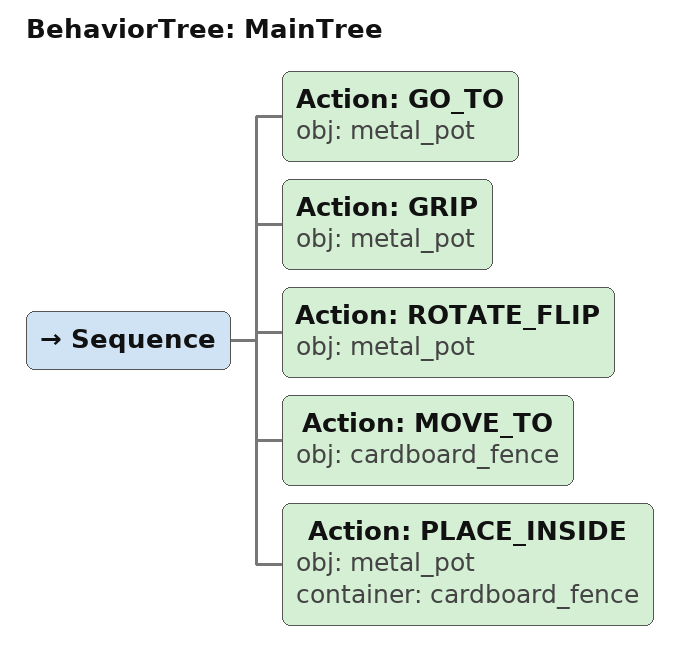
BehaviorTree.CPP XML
<root main_tree_to_execute="MainTree">
  <BehaviorTree ID="MainTree">
    <Sequence>
      <!-- Go to metal_pot -->
      <Action ID="GO_TO" obj="metal_pot" />
      <!-- Grip metal_pot -->
      <Action ID="GRIP" obj="metal_pot" />
      <!-- Rotate flip metal_pot -->
      <Action ID="ROTATE_FLIP" obj="metal_pot" />
      <!-- Move to cardboard_fence -->
      <Action ID="MOVE_TO" obj="cardboard_fence" />
      <!-- Place metal_pot inside cardboard_fence -->
      <Action ID="PLACE_INSIDE" obj="metal_pot" container="cardboard_fence" />
    </Sequence>
  </BehaviorTree>
</root>
